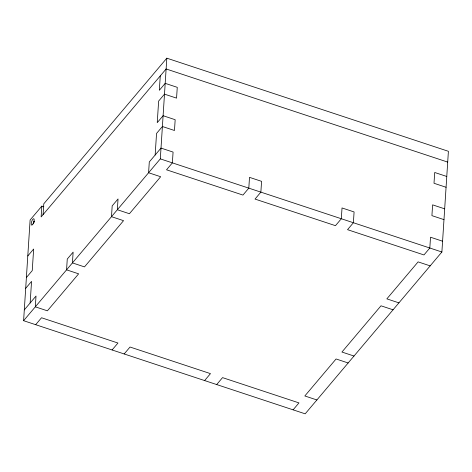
<?xml version="1.0" encoding="UTF-8"?>
<svg xmlns="http://www.w3.org/2000/svg" width="472" height="472" viewBox="0 0 472 472"><rect width="100%" height="100%" fill="white"/><g stroke="black" fill="none" stroke-linecap="round" stroke-linejoin="round"><path stroke-width="0.71" d="M43.088 214.607L43.784 203.815L166.822 58.174L448.4 151.3L441.886 252.001L305.178 413.826L23.6 320.7L30.114 219.999L41.831 206.128L43.843 206.795M30.155 302.977L31.553 281.395L25.694 288.333M41.831 206.128L41.135 216.919L166.126 68.965L447.704 162.091M155.152 155.022L156.545 133.44L162.403 126.508L174.475 130.496L175.171 119.711L163.105 115.717L157.241 122.655L158.639 101.073L164.498 94.14L176.563 98.129L177.265 87.338L165.194 83.349L159.335 90.282L160.268 75.898M23.6 320.7L160.309 158.875L166.822 58.174M27.789 255.966L33.648 249.027L32.249 270.609L26.391 277.542M24.296 309.909L36.014 296.038L35.317 306.829L47.383 310.824L78.635 273.831L66.564 269.842L67.266 259.051L73.125 252.119L72.428 262.904L84.494 266.898L123.552 220.66L111.486 216.672L112.183 205.88L118.041 198.948L117.345 209.733L129.411 213.727L160.663 176.734L148.591 172.746L149.294 161.955L161.011 148.084L173.077 152.078L172.38 162.864L166.522 169.802L242.95 195.078L248.809 188.145L249.505 177.354L261.571 181.342L260.874 192.133L255.016 199.072L335.468 225.675L341.327 218.742L342.023 207.951L354.088 211.946L353.392 222.731L347.534 229.669L423.962 254.945L429.821 248.012L430.517 237.221L442.588 241.21M35.666 324.695L41.524 317.756L117.953 343.032L112.094 349.97M124.165 353.959L130.024 347.026L210.471 373.629L204.612 380.568M216.683 384.556L222.542 377.624L298.971 402.899L293.106 409.838M446.772 176.475L434.706 172.487L434.004 183.272L446.075 187.266M444.677 208.842L432.612 204.854L431.915 215.639L443.981 219.633M160.309 158.875L441.886 252.001M430.169 265.872L418.103 261.883L386.851 298.87L398.923 302.859M393.064 309.797L380.993 305.803L341.934 352.041L354 356.03M348.141 362.968L336.076 358.974L304.829 395.967L316.895 399.955M33.919 222.695A2.236 0.726 -71.7 0 1 34.314 221.61M33.335 223.569A3.357 1.086 -71.7 0 1 34.126 221.12M32.904 224.082A3.357 1.086 -71.7 0 0 33.854 218.79A3.357 1.086 -71.7 0 0 31.323 222.902A3.357 1.086 -71.7 0 0 32.904 224.082"/></g></svg>
